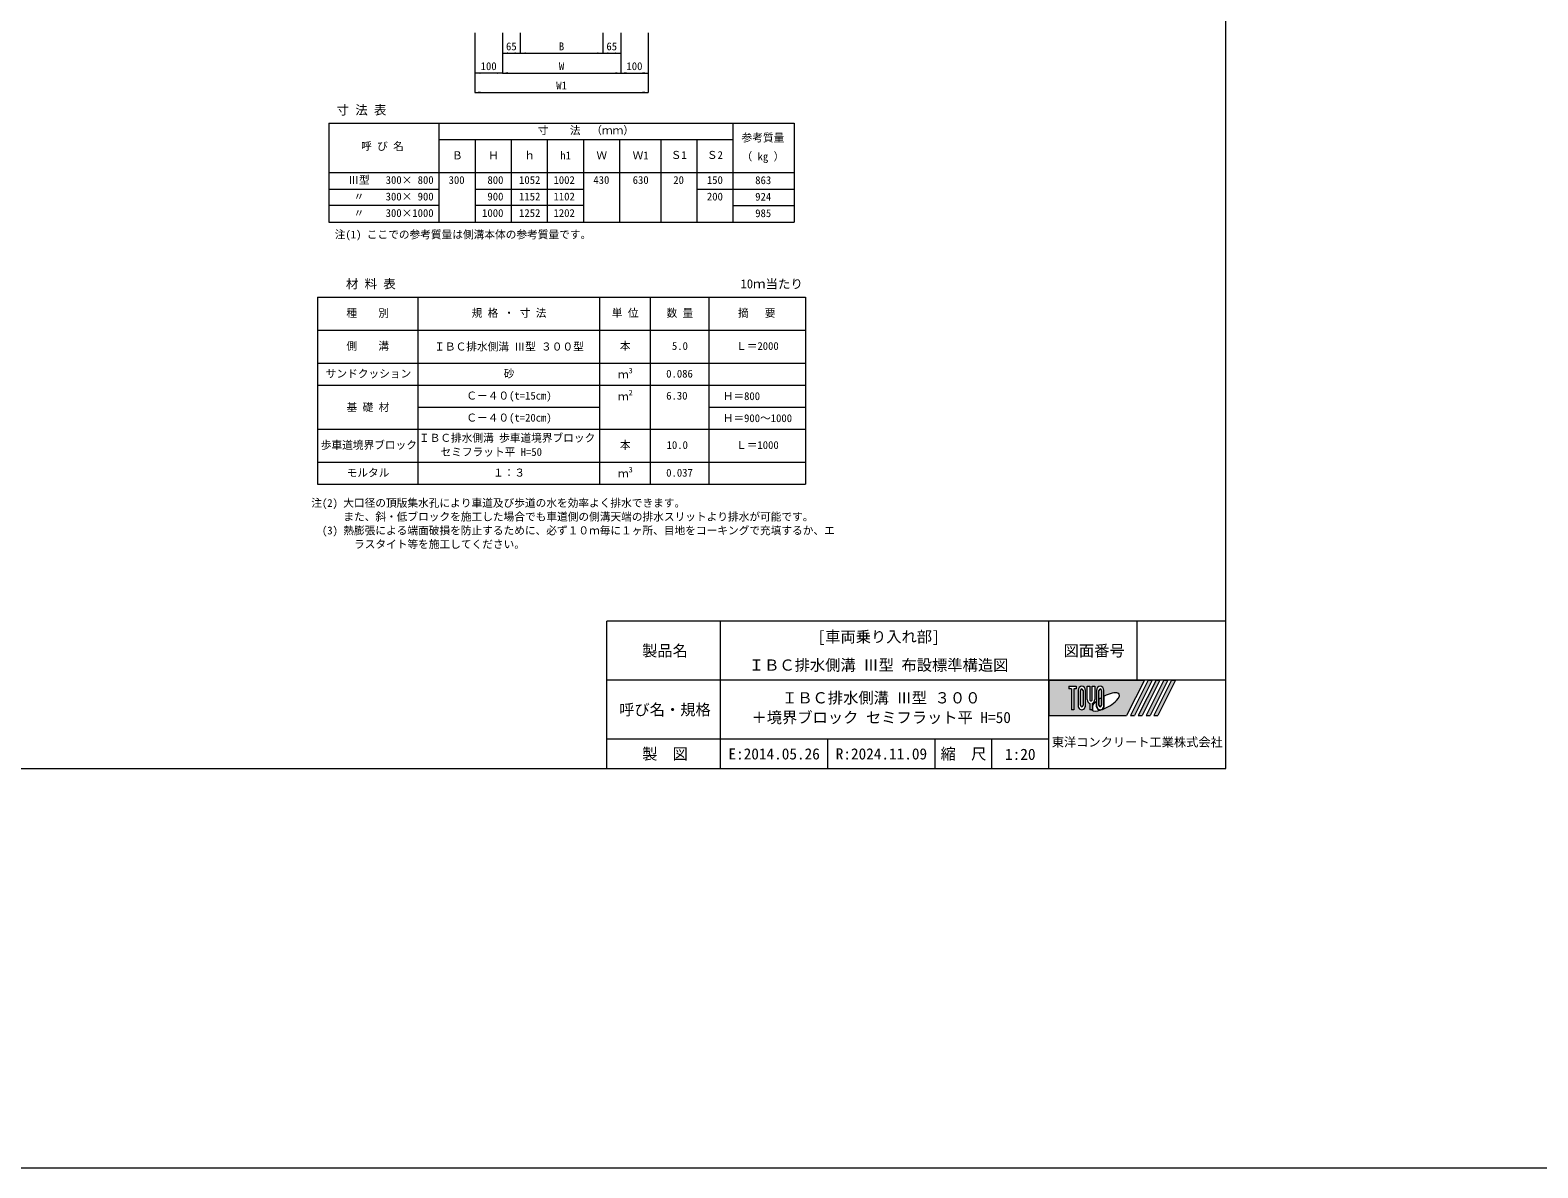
# Model space of a CAD drawing. Units: millimetres at full size. Extents: x 6872 to 78201, y -34623 to -7860.
# Drawn here: x 61809 to 67290, y -26354 to -22219 of the extents above; entities that cross this region are included whole.
import ezdxf
from ezdxf.enums import TextEntityAlignment as Align

# ---------------------------------------------------------------- set-up
doc = ezdxf.new("R2010")
doc.units = ezdxf.units.MM
doc.header["$LTSCALE"] = 16
for name, color, linetype, lineweight in [('0_2', 7, 'Continuous', 20), ('図枠', 1, 'Continuous', 20), ('寸法線', 7, 'Continuous', 9), ('枠', 5, 'Continuous', 5)]:
    doc.layers.add(name, color=color, linetype=linetype, lineweight=lineweight)
doc.styles.add('ＭＳ ゴシック', font='')
doc.styles.get('ＭＳ ゴシック').set_extended_font_data('MS Gothic')

# ---------------------------------------------------------------- blocks, each defined once
blk = doc.blocks.new('filled_arrow')
at = {"color": 0, "linetype": 'Continuous', "lineweight": -2}
blk.add_solid([(7.5, 1.25), (0, 0), (7.5, -1.25)], dxfattribs=at)

msp = doc.modelspace()

# ---------------------------------------------------------------- hatches: boundary and pattern name
at = {"layer": '枠'}
h = msp.add_hatch(color=7, dxfattribs=at)
h.paths.add_polyline_path([(65512.2, -24581.39), (65512.2, -24709.96), (65795.05, -24709.96), (65859.34, -24581.39)])
edge = h.paths.add_edge_path(flags=16)
edge.add_ellipse((65717.57, -24660.54), major_axis=(50.37, 28.2), ratio=0.3471473, start_angle=-144.31122, end_angle=72.1899, ccw=False)
edge.add_ellipse((65698.91, -24672.71), major_axis=(0, 17.14), ratio=0.8463541, start_angle=-160.70346, end_angle=-90)
edge.add_line((65713.42, -24672.71), (65713.42, -24640.03))
edge = h.paths.add_edge_path(flags=16)
edge.add_ellipse((65698.91, -24618.64), major_axis=(0, 15.82), ratio=0.8463541, start_angle=-90, end_angle=90, ccw=False)
edge.add_line((65712.31, -24618.64), (65712.31, -24672.71))
edge.add_ellipse((65698.91, -24672.71), major_axis=(0, 15.82), ratio=0.8463541, start_angle=90, end_angle=-90, ccw=False)
edge.add_line((65685.52, -24672.71), (65685.52, -24618.64))
edge = h.paths.add_edge_path(flags=16)
edge.add_line((65703.38, -24618.64), (65703.38, -24672.71))
edge.add_ellipse((65698.91, -24672.71), major_axis=(0, 5.27), ratio=0.8463543, start_angle=90, end_angle=-90, ccw=False)
edge.add_line((65694.45, -24672.71), (65694.45, -24618.64))
edge.add_ellipse((65698.91, -24618.64), major_axis=(0, 5.27), ratio=0.8463543, start_angle=-90, end_angle=90, ccw=False)
edge = h.paths.add_edge_path(flags=16)
edge.add_line((65702.26, -24646.28), (65702.26, -24672.71))
edge.add_ellipse((65698.91, -24672.71), major_axis=(0, 3.96), ratio=0.8463541, start_angle=90, end_angle=-90, ccw=False)
edge.add_line((65695.56, -24672.71), (65695.56, -24650.6))
edge.add_ellipse((65717.57, -24660.54), major_axis=(50.37, 28.2), ratio=0.3471473, start_angle=107.79174, end_angle=126.47132, ccw=False)
edge = h.paths.add_edge_path(flags=16)
edge.add_line((65678.82, -24602.82), (65678.82, -24651.28))
edge.add_ellipse((65665.43, -24651.28), major_axis=(0, 15.82), ratio=0.8463541, start_angle=-163.34117, end_angle=-90, ccw=False)
edge.add_line((65669.9, -24666.2), (65669.9, -24688.53))
edge.add_line((65669.9, -24688.53), (65660.97, -24688.53))
edge.add_line((65660.97, -24688.53), (65660.97, -24666.2))
edge.add_ellipse((65665.43, -24651.28), major_axis=(0, 15.82), ratio=0.8463541, start_angle=90, end_angle=163.34117, ccw=False)
edge.add_line((65652.04, -24651.28), (65652.04, -24602.82))
edge.add_line((65652.04, -24602.82), (65660.97, -24602.82))
edge.add_line((65660.97, -24602.82), (65660.97, -24651.28))
edge.add_ellipse((65665.43, -24651.28), major_axis=(0, 5.27), ratio=0.8463543, start_angle=90, end_angle=-90)
edge.add_line((65669.9, -24651.28), (65669.9, -24602.82))
edge.add_line((65669.9, -24602.82), (65678.82, -24602.82))
edge = h.paths.add_edge_path(flags=16)
edge.add_line((65684.4, -24659.06), (65684.4, -24672.71))
edge.add_ellipse((65698.91, -24672.71), major_axis=(0, 17.14), ratio=0.8463541, start_angle=90, end_angle=-171.54427)
edge.add_ellipse((65717.57, -24660.54), major_axis=(50.37, 28.2), ratio=0.3471473, start_angle=-178.64954, end_angle=-148.29244, ccw=False)
edge.add_line((65667.97, -24689.85), (65671.01, -24689.85))
edge.add_line((65671.01, -24689.85), (65671.01, -24673.14))
edge.add_ellipse((65717.57, -24660.54), major_axis=(50.37, 28.2), ratio=0.3471473, start_angle=148.21912, end_angle=165.90812, ccw=False)
edge = h.paths.add_edge_path(flags=16)
edge.add_ellipse((65631.95, -24618.64), major_axis=(0, 15.82), ratio=0.8463541, start_angle=-90, end_angle=90, ccw=False)
edge.add_line((65645.34, -24618.64), (65645.34, -24672.71))
edge.add_ellipse((65631.95, -24672.71), major_axis=(0, 15.82), ratio=0.8463541, start_angle=90, end_angle=-90, ccw=False)
edge.add_line((65618.56, -24672.71), (65618.56, -24618.64))
edge = h.paths.add_edge_path(flags=16)
edge.add_line((65636.41, -24618.64), (65636.41, -24672.71))
edge.add_ellipse((65631.95, -24672.71), major_axis=(0, 5.27), ratio=0.8463543, start_angle=90, end_angle=-90, ccw=False)
edge.add_line((65627.48, -24672.71), (65627.48, -24618.64))
edge.add_ellipse((65631.95, -24618.64), major_axis=(0, 5.27), ratio=0.8463543, start_angle=-90, end_angle=90, ccw=False)
h.paths.add_polyline_path([(65611.86, -24602.82), (65611.86, -24613.37), (65602.93, -24613.37), (65602.93, -24688.53), (65594, -24688.53), (65594, -24613.37), (65585.07, -24613.37), (65585.07, -24602.82)], flags=16)
for points in [[(65809.2, -24709.96), (65823.34, -24709.96), (65887.63, -24581.39), (65873.48, -24581.39)], [(65915.91, -24581.39), (65901.77, -24581.39), (65837.48, -24709.96), (65851.63, -24709.96)], [(65944.2, -24581.39), (65930.05, -24581.39), (65865.77, -24709.96), (65879.91, -24709.96)], [(65972.48, -24581.39), (65958.34, -24581.39), (65894.05, -24709.96), (65908.2, -24709.96)]]:
    msp.add_hatch(color=7, dxfattribs=at).paths.add_polyline_path(points)

# ---------------------------------------------------------------- linework, layer by layer
at = {"layer": '0_2'}
for p, q in [((62894.89, -22556.34), (62894.89, -22916.34)), ((62894.89, -22556.34), (64586.4, -22556.34)), ((63294.89, -22556.34), (63294.89, -22916.34)), ((64363.64, -22556.34), (64363.64, -22916.34)), ((64363.64, -22556.34), (64363.64, -22916.34)), ((64586.4, -22556.34), (64586.4, -22916.34)), ((63294.89, -22616.34), (64363.64, -22616.34)), ((63426.14, -22616.34), (63426.14, -22916.34)), ((63557.39, -22616.34), (63557.39, -22916.34)), ((63688.64, -22616.34), (63688.64, -22916.34)), ((63819.89, -22616.34), (63819.89, -22916.34)), ((63951.14, -22616.34), (63951.14, -22916.34)), ((64101.14, -22616.34), (64101.14, -22916.34)), ((64232.39, -22616.34), (64232.39, -22916.34)), ((62894.89, -22736.34), (63402.15, -22736.34)), ((62894.89, -22736.34), (64077.15, -22736.34)), ((63519.89, -22736.34), (63969.89, -22736.34)), ((64058.4, -22736.34), (64586.4, -22736.34)), ((62894.89, -22796.34), (63294.89, -22796.34)), ((63426.14, -22796.34), (63819.89, -22796.34)), ((64232.39, -22796.34), (64586.4, -22796.34)), ((63294.89, -22856.34), (62894.89, -22856.34)), ((63819.89, -22856.34), (63426.14, -22856.34)), ((64363.64, -22856.34), (64586.4, -22856.34)), ((62894.89, -22916.34), (64586.4, -22916.34)), ((62853.7, -23189.06), (64627.59, -23189.06)), ((62853.7, -23189.06), (62853.7, -23869.07)), ((63219.72, -23869.07), (63219.72, -23189.06)), ((63879.74, -23869.07), (63879.74, -23189.06)), ((64064.3, -23869.07), (64064.3, -23189.06)), ((64277.59, -23869.07), (64277.59, -23189.06)), ((64627.59, -23189.06), (64627.59, -23869.07)), ((62853.7, -23309.06), (64627.59, -23309.06)), ((62853.7, -23429.06), (64627.59, -23429.06)), ((62853.7, -23509.07), (64627.59, -23509.07)), ((63219.72, -23589.07), (63879.74, -23589.07)), ((64277.59, -23589.07), (64627.59, -23589.07)), ((62853.7, -23669.07), (64627.59, -23669.07)), ((62853.7, -23789.07), (64627.59, -23789.07)), ((62853.7, -23869.07), (64627.59, -23869.07))]:
    msp.add_line(p, q, dxfattribs=at)
at = {"layer": '図枠'}
msp.add_line((56806.28, -26353.74), (78201.37, -26353.74), dxfattribs=at)
at = {"layer": '寸法線'}
for p, q in [((63425.64, -22228.86), (63425.64, -22444.98)), ((63425.64, -22228.86), (63425.64, -22374.72)), ((63525.64, -22228.86), (63525.64, -22374.72)), ((63525.64, -22228.86), (63525.64, -22302.79)), ((63525.64, -22228.86), (63525.64, -22374.72)), ((63590.64, -22228.86), (63590.64, -22302.79)), ((63590.64, -22228.86), (63590.64, -22302.79)), ((63890.64, -22228.86), (63890.64, -22302.79)), ((63890.64, -22228.86), (63890.64, -22302.79)), ((63955.64, -22228.86), (63955.64, -22374.72)), ((63955.64, -22228.86), (63955.64, -22302.79)), ((63955.64, -22228.86), (63955.64, -22374.72)), ((64055.64, -22228.86), (64055.64, -22444.98)), ((64055.64, -22228.86), (64055.64, -22374.72)), ((63525.64, -22302.79), (63590.64, -22302.79)), ((63590.64, -22302.79), (63890.64, -22302.79)), ((63890.64, -22302.79), (63955.64, -22302.79)), ((63525.64, -22374.72), (63425.64, -22374.72)), ((63525.64, -22374.72), (63955.64, -22374.72)), ((63955.64, -22374.72), (64055.64, -22374.72)), ((63425.64, -22444.98), (64055.64, -22444.98))]:
    msp.add_line(p, q, dxfattribs=at)
at = {"layer": '枠', "lineweight": 20}
for p, q in [((66155.05, -24902.82), (66155.05, -19388.53)), ((63905.86, -24902.82), (63905.86, -24367.1)), ((66155.05, -24367.1), (63905.86, -24367.1)), ((64318.51, -24902.82), (64318.51, -24367.1)), ((65512.2, -24902.82), (65512.2, -24367.1)), ((65833.63, -24581.39), (65833.63, -24367.1)), ((66155.05, -24581.39), (63905.86, -24581.39)), ((65512.2, -24795.68), (63905.86, -24795.68)), ((64708.51, -24902.82), (64708.51, -24795.68)), ((65098.51, -24902.82), (65098.51, -24795.68)), ((65305.01, -24902.82), (65305.01, -24795.68)), ((58155.05, -24902.82), (66155.05, -24902.82))]:
    msp.add_line(p, q, dxfattribs=at)
at = {"layer": '枠'}
for p, q in [((65512.2, -24581.39), (65512.2, -24709.96)), ((65512.2, -24581.39), (65859.34, -24581.39)), ((65585.07, -24602.82), (65585.07, -24613.37)), ((65585.07, -24602.82), (65611.86, -24602.82)), ((65611.86, -24602.82), (65611.86, -24613.37)), ((65652.04, -24651.28), (65652.04, -24602.82)), ((65652.04, -24602.82), (65660.97, -24602.82)), ((65660.97, -24602.82), (65660.97, -24651.28)), ((65669.9, -24651.28), (65669.9, -24602.82)), ((65669.9, -24602.82), (65678.82, -24602.82)), ((65678.82, -24602.82), (65678.82, -24651.28)), ((65859.34, -24581.39), (65795.05, -24709.96)), ((65873.48, -24581.39), (65809.2, -24709.96)), ((65887.63, -24581.39), (65823.34, -24709.96)), ((65901.77, -24581.39), (65837.48, -24709.96)), ((65915.91, -24581.39), (65851.63, -24709.96)), ((65930.05, -24581.39), (65865.77, -24709.96)), ((65873.48, -24581.39), (65887.63, -24581.39)), ((65944.2, -24581.39), (65879.91, -24709.96)), ((65958.34, -24581.39), (65894.05, -24709.96)), ((65901.77, -24581.39), (65915.91, -24581.39)), ((65972.48, -24581.39), (65908.2, -24709.96)), ((65930.05, -24581.39), (65944.2, -24581.39)), ((65958.34, -24581.39), (65972.48, -24581.39)), ((65594, -24613.37), (65585.07, -24613.37)), ((65594, -24613.37), (65594, -24688.53)), ((65602.93, -24613.37), (65602.93, -24688.53)), ((65611.86, -24613.37), (65602.93, -24613.37)), ((65618.56, -24618.64), (65618.56, -24672.71)), ((65627.48, -24672.71), (65627.48, -24618.64)), ((65636.41, -24618.64), (65636.41, -24672.71)), ((65645.34, -24672.71), (65645.34, -24618.64)), ((65684.4, -24659.06), (65684.4, -24672.71)), ((65685.52, -24618.64), (65685.52, -24672.71)), ((65694.45, -24672.71), (65694.45, -24618.64)), ((65695.56, -24672.71), (65695.56, -24650.6)), ((65702.26, -24646.28), (65702.26, -24672.71)), ((65703.38, -24618.64), (65703.38, -24672.71)), ((65712.31, -24672.71), (65712.31, -24618.64)), ((65713.42, -24672.71), (65713.42, -24640.03)), ((65512.2, -24709.96), (65795.05, -24709.96)), ((65602.93, -24688.53), (65594, -24688.53)), ((65660.97, -24666.2), (65660.97, -24688.53)), ((65669.9, -24688.53), (65660.97, -24688.53)), ((65667.97, -24689.85), (65671.01, -24689.85)), ((65669.9, -24666.2), (65669.9, -24688.53)), ((65671.01, -24673.14), (65671.01, -24689.85)), ((65809.2, -24709.96), (65823.34, -24709.96)), ((65837.48, -24709.96), (65851.63, -24709.96)), ((65865.77, -24709.96), (65879.91, -24709.96)), ((65894.05, -24709.96), (65908.2, -24709.96))]:
    msp.add_line(p, q, dxfattribs=at)
for centre, major_axis, ratio, start_param, end_param in [((65631.95, -24618.64), (0, 15.82), 0.846354, 4.712389, 7.8539816), ((65698.91, -24618.64), (0, 15.82), 0.846354, 4.712389, 7.8539816), ((65631.95, -24618.64), (0, 5.27), 0.846354, 4.712389, 7.8539816), ((65665.43, -24651.28), (0, 15.82), 0.846354, 1.5707963, 2.8017557), ((65665.43, -24651.28), (0, 5.27), 0.846354, 1.5707963, 4.712389), ((65665.43, -24651.28), (0, 15.82), 0.846354, 3.4814296, 4.712389), ((65717.57, -24660.54), (50.37, 28.2), 0.347147, 2.0815197, 2.5155126), ((65698.91, -24618.64), (0, 5.27), 0.846354, 4.712389, 7.8539816), ((65717.57, -24660.54), (50.37, 28.2), 0.347147, 1.6817405, 1.8219833), ((65717.57, -24660.54), (50.37, 28.2), 0.347147, 4.2621853, 7.7429163), ((65631.95, -24672.71), (0, 15.82), 0.846354, 1.5707963, 4.712389), ((65631.95, -24672.71), (0, 5.27), 0.846354, 1.5707963, 4.712389), ((65717.57, -24660.54), (50.37, 28.2), 0.347147, 3.2093975, 4.2004451), ((65698.91, -24672.71), (0, 17.14), 0.846354, 1.5707963, 3.3154679), ((65698.91, -24672.71), (0, 15.82), 0.846354, 1.5707963, 4.712389), ((65698.91, -24672.71), (0, 5.27), 0.846354, 1.5707963, 4.712389), ((65698.91, -24672.71), (0, 3.96), 0.846354, 1.5707963, 4.712389), ((65698.91, -24672.71), (0, 17.14), 0.846354, 3.5338438, 4.712389)]:
    msp.add_ellipse(centre, major_axis=major_axis, ratio=ratio, start_param=start_param, end_param=end_param, dxfattribs=at)

# ---------------------------------------------------------------- block references
at = {"layer": '寸法線', "xscale": 2.67, "yscale": 2.67}
for p in [(63525.64, -22302.79), (63590.64, -22302.79), (63890.64, -22302.79), (63425.64, -22374.72), (63525.64, -22374.72), (63955.64, -22374.72), (63425.64, -22444.98)]:
    msp.add_blockref('filled_arrow', p, dxfattribs=at)
at = {"layer": '寸法線', "xscale": 2.67, "yscale": 2.67, "rotation": 180}
for p in [(63590.64, -22302.79), (63890.64, -22302.79), (63955.64, -22302.79), (63525.64, -22374.72), (63955.64, -22374.72), (64055.64, -22374.72), (64055.64, -22444.98)]:
    msp.add_blockref('filled_arrow', p, dxfattribs=at)

# ---------------------------------------------------------------- texts
at = {"layer": '0_2', "style": 'ＭＳ ゴシック'}
for s, height, p in [('寸 法 表', 33.23, (62922.76, -22535.62)), ('呼 び 名', 28.48, (63012.03, -22663.57)), ('参考質量', 28.48, (64395.12, -22632.45)), ('Ｂ', 28.48, (63342.29, -22696.81)), ('Ｈ', 28.48, (63473.9, -22696.81)), ('ｈ', 28.48, (63605.35, -22696.81)), ('h1', 28.48, (63735.87, -22696.81)), ('Ｗ', 28.48, (63867.4, -22696.81)), ('Ｗ1', 28.48, (63999.02, -22696.81)), ('（ kg ）', 28.48, (64395.12, -22700.82)), ('\u3000Ⅲ型 \u3000300× 800', 28.48, (62926.52, -22786.33)), ('300', 28.48, (63329.99, -22786.33)), (' 800', 28.48, (63451.86, -22786.33)), ('1052', 28.48, (63586.14, -22786.33)), ('1002', 28.48, (63711.37, -22786.33)), ('430', 28.48, (63856.23, -22786.33)), ('630', 28.48, (63999.25, -22786.33)), ('20', 28.48, (64146.85, -22786.4)), ('150', 28.48, (64268.98, -22786.4)), ('863', 28.48, (64444.7, -22786.94)), ('\u3000 〃\u3000  300× 900', 28.48, (62926.52, -22846.33)), (' 900', 28.48, (63451.86, -22846.33)), ('1152', 28.48, (63586.14, -22846.33)), ('1102', 28.48, (63711.37, -22846.33)), ('200', 28.48, (64268.98, -22846.4)), ('924', 28.48, (64444.7, -22846.94)), ('\u3000 〃\u3000  300×1000', 28.48, (62926.52, -22906.34)), ('1000', 28.48, (63451.86, -22906.34)), ('1252', 28.48, (63586.14, -22906.34)), ('1202', 28.48, (63711.37, -22906.34)), ('985', 28.48, (64444.7, -22906.94)), ('注(1) ここでの参考質量は側溝本体の参考質量です。', 28.48, (62916.28, -22984.43)), ('材 料 表', 33.23, (62956.78, -23167.43)), ('10ｍ当たり', 33.23, (64391.6, -23167.43)), ('種 \u3000 別', 28.48, (62958.41, -23269.61)), ('摘 \u3000要', 28.48, (64382.17, -23269.61)), ('側    溝', 28.48, (62958.41, -23389.53)), ('サンドクッション', 28.48, (62883.51, -23490.09)), ('3', 19.94, (63984.65, -23472.16)), (' 0.086', 28.48, (64101.71, -23490.09)), ('ｍ', 28.48, (63945.8, -23493.16)), ('ｍ', 28.48, (63945.8, -23573.16)), ('2', 19.94, (63984.65, -23552.16)), (' 6.30', 28.48, (64101.71, -23570.09)), ('歩車道境界ブロック', 28.48, (62865.35, -23749.53)), ('ＩＢＣ排水側溝 歩車道境界ブロック', 28.48, (63222.28, -23723.66)), ('セミフラット平 H=50', 28.48, (63300.66, -23774.86)), ('モルタル', 28.48, (62959.3, -23850.09)), ('ｍ', 28.48, (63945.8, -23853.16)), ('3', 19.94, (63984.65, -23832.16)), (' 0.037', 28.48, (64101.71, -23850.09))]:
    msp.add_text(s, height=height, dxfattribs=at).set_placement(p, align=Align.BOTTOM_LEFT)
for s, height, p in [('寸\u3000  法\u3000（ｍｍ）', 28.48, (63829.26, -22605.77)), ('Ｓ1', 28.48, (64166.76, -22695.49)), ('Ｓ2', 28.48, (64298.01, -22695.49)), ('規 格 ・ 寸 法', 28.48, (63549.72, -23269.61)), ('単 位', 28.48, (63972.02, -23269.61)), ('数 量', 28.48, (64170.94, -23269.61)), ('本', 28.48, (63972.02, -23389.53)), ('5.0', 28.48, (64170.94, -23389.53)), ('Ｌ＝2000', 28.48, (64452.59, -23389.53)), ('砂', 28.48, (63549.72, -23490.09)), ('Ｃ－４０(t=15cm)', 28.48, (63549.72, -23570.09)), ('Ｃ－４０(t=20cm)', 28.48, (63549.72, -23650.09)), ('本', 28.48, (63972.02, -23749.53)), ('10.0 ', 28.48, (64170.94, -23749.53)), ('Ｌ＝1000', 28.48, (64452.59, -23749.53)), ('１：３', 28.48, (63549.72, -23850.09)), ('1:20', 40.82, (65408.26, -24883.44))]:
    msp.add_text(s, height=height, dxfattribs=at).set_placement(p, align=Align.BOTTOM_CENTER)
for s, p in [('ＩＢＣ排水側溝 Ⅲ型 ３００型', (63549.73, -23369.06)), ('Ｈ＝800      ', (64452.59, -23549.07)), ('基 礎 材', (63036.71, -23589.07)), ('Ｈ＝900～1000', (64452.59, -23629.07))]:
    msp.add_text(s, height=28.48, dxfattribs=at).set_placement(p, align=Align.MIDDLE_CENTER)
for s, p in [('注(2) 大口径の頂版集水孔により車道及び歩道の水を効率よく排水できます。', (62830.77, -23923.06)), ('\u3000\u3000\u3000また、斜・低ブロックを施工した場合でも車道側の側溝天端の排水スリットより排水が可能です。', (62830.77, -23973.06)), ('\u3000(3) 熱膨張による端面破損を防止するために、必ず１０ｍ毎に１ヶ所、目地をコーキングで充填するか、エ', (62830.77, -24023.06)), ('\u3000\u3000\u3000\u3000ラスタイト等を施工してください。', (62830.77, -24073.06))]:
    msp.add_text(s, height=28.48, dxfattribs=at).set_placement(p, align=Align.TOP_LEFT)
at = {"layer": '寸法線', "style": 'ＭＳ ゴシック'}
for s, p in [('65', (63558.14, -22277.79)), ('B', (63740.64, -22277.79)), ('65', (63923.14, -22277.79)), ('100', (63475.64, -22349.72)), ('W', (63740.64, -22349.72)), ('100', (64005.64, -22349.72)), ('W1', (63740.64, -22419.98))]:
    msp.add_text(s, height=28.48, dxfattribs=at).set_placement(p, align=Align.MIDDLE_CENTER)
at = {"layer": '枠', "color": 7, "style": 'ＭＳ ゴシック'}
for s, height, p in [('[車両乗り入れ部]', 40.69, (64893.33, -24423.36)), ('製品名', 40.69, (64116.63, -24474.25)), ('ＩＢＣ排水側溝 Ⅲ型 布設標準構造図', 40.69, (64893.33, -24526.42)), ('図面番号', 40.69, (65676.93, -24474.25)), ('呼び名・規格', 40.69, (64116.63, -24688.53)), ('製\u3000図', 40.69, (64116.63, -24849.25)), ('E:2014.05.26', 40.69, (64513.51, -24849.25)), ('R:2024.11.09', 40.69, (64903.51, -24849.25)), ('縮\u3000尺', 40.69, (65201.76, -24849.25)), ('東洋コンクリート工業株式会社', 32.55, (65833.63, -24806.29))]:
    msp.add_text(s, height=height, dxfattribs=at).set_placement(p, align=Align.MIDDLE_CENTER)
for s, p in [('ＩＢＣ排水側溝 Ⅲ型 ３００', (64542.12, -24625.07)), ('＋境界ブロック セミフラット平 H=50', (64431.12, -24696.5))]:
    msp.add_text(s, height=40.69, dxfattribs=at).set_placement(p, align=Align.TOP_LEFT)

doc.saveas('drawing.dxf')
